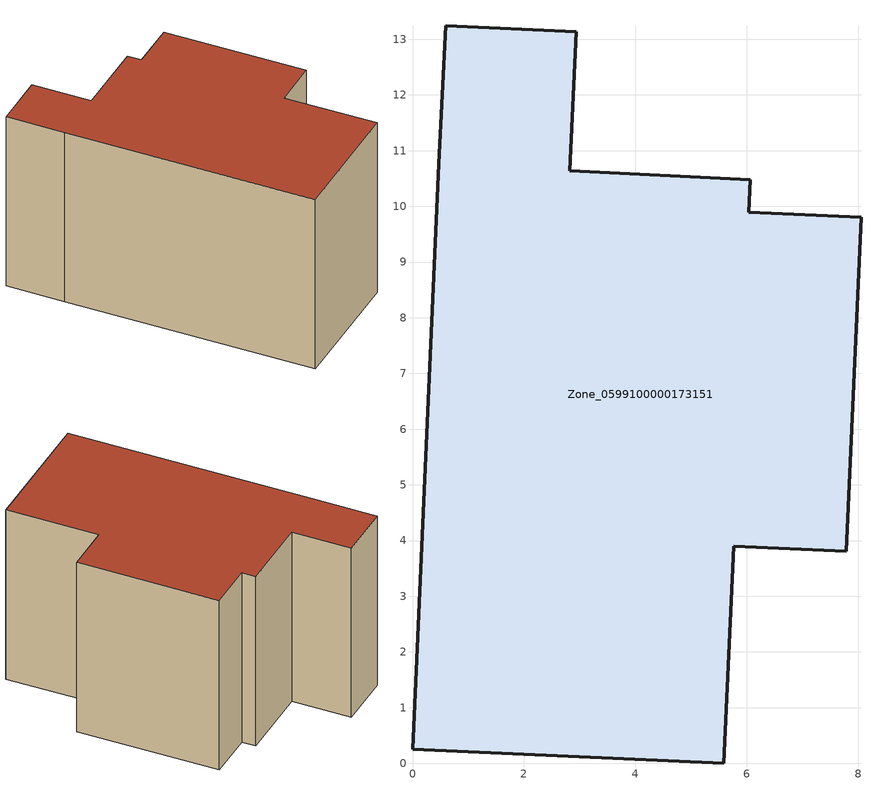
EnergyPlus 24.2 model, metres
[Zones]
Zone_0599100000173151
 floor ground (C_G): 0,0.26 0.47,10.76 0.6,13.24 2.94,13.13 2.82,10.64 6.06,10.48 6.04,9.89 8.05,9.8 7.78,3.81 5.76,3.9 5.59,0 z1.19
 wall outside (C_F): 6.04,9.89 6.06,10.48 2.82,10.64 2.94,13.13 0.6,13.24 0.47,10.76 0,0.26 5.59,0 5.76,3.9 7.78,3.81 8.05,9.8 6.04,9.89 z1.19:9.09
 roof outside (C_R): 5.59,0 5.76,3.9 7.78,3.81 8.05,9.8 6.04,9.89 6.06,10.48 2.82,10.64 2.94,13.13 0.6,13.24 0.47,10.76 0,0.26 z9.09
[BUILDING]
Pand.0599100000173151: North Axis=0; Terrain=City; Loads Convergence Tolerance Value=0.04; Temperature Convergence Tolerance Value=0.4; Solar Distribution=FullExterior; Maximum Number of Warmup Days=25; Minimum Number of Warmup Days=1
[Site:Location]
Rotterdam.The.Hague.AP_ZH_NLD Design_Conditions: Latitude=51.96; Longitude=4.45; Time Zone=1; Elevation=-4.5
[SITE:GROUNDTEMPERATURE:BUILDINGSURFACE]
18, 18, 18, 18, 18, 18, 18, 18, 18, 18, 18, 18
[MATERIAL] Thermal Absorptance=0.9; Solar Absorptance=0.7; Visible Absorptance=0.7
Name | Roughness | Thickness | Conductivity | Density | Specific Heat
G.TC.1975-1991 | MediumSmooth | 0.15 | 0.288461 | 540 | 1210
F.TC.1975-1991 | Rough | 0.3 | 0.230769 | 1920 | 840
R.TC.1975-1991 | MediumRough | 0.2 | 0.153846 | 1500 | 1000
[CONSTRUCTION]
C_G: G.TC.1975-1991
C_F: F.TC.1975-1991
C_R: R.TC.1975-1991
[ZONE]
Zone_0599100000173151: Type=1; Multiplier=1; Ceiling Height=Autocalculate; Volume=Autocalculate; Floor Area=autocalculate; Part of Total Floor Area=Yes
[ZONEINFILTRATION:DESIGNFLOWRATE]
Infil_Zone_0599100000173151: Zone or ZoneList or Space or SpaceList=Zone_0599100000173151; Schedule=AlwaysOn; Design Flow Rate Calculation Method=Flow/Area; Flow Rate per Floor Area=0.003; Constant Term Coefficient=1; Temperature Term Coefficient=0; Velocity Term Coefficient=0; Velocity Squared Term Coefficient=0
[HVACTEMPLATE:ZONE:IDEALLOADSAIRSYSTEM]
Zone_0599100000173151: Maximum Heating Supply Air Temperature=50; Minimum Cooling Supply Air Temperature=13; Maximum Heating Supply Air Humidity Ratio=0.0156; Minimum Cooling Supply Air Humidity Ratio=0.0077; Heating Limit=NoLimit; Cooling Limit=NoLimit; Dehumidification Control Type=ConstantSensibleHeatRatio; Cooling Sensible Heat Ratio=0.7; Dehumidification Setpoint=60; Humidification Control Type=None; Humidification Setpoint=30; Outdoor Air Method=None; Outdoor Air Flow Rate per Person=0.00944; Outdoor Air Flow Rate per Zone Floor Area=0; Outdoor Air Flow Rate per Zone=0; Demand Controlled Ventilation Type=None; Outdoor Air Economizer Type=NoEconomizer; Heat Recovery Type=None; Sensible Heat Recovery Effectiveness=0.7; Latent Heat Recovery Effectiveness=0.65
[ZONECONTROL:THERMOSTAT]
ThermostatControl_Zone_0599100000173151: Zone or ZoneList=Zone_0599100000173151; Control Type Schedule=DualSetpointControlType; Control 1=Thermostat_Zone_0599100000173151; Temperature Difference Between Cutout And Setpoint=0
[THERMOSTATSETPOINT:DUALSETPOINT]
Thermostat_Zone_0599100000173151: Heating Setpoint Temperature Schedule=HeatingSetpoint_Zone_0599100000173151; Cooling Setpoint Temperature Schedule=CoolingSetpoint_Zone_0599100000173151
[SCHEDULE:COMPACT]
HeatingSetpoint_Zone_0599100000173151: Through: 12/31, For: AllDays, Until: 24:00, 21
CoolingSetpoint_Zone_0599100000173151: Through: 12/31, For: AllDays, Until: 24:00, 24
DualSetpointControlType: Through: 12/31, For: AllDays, Until: 24:00, 4
AlwaysOn: Through: 12/31, For: AllDays, Until: 24:00, 1
